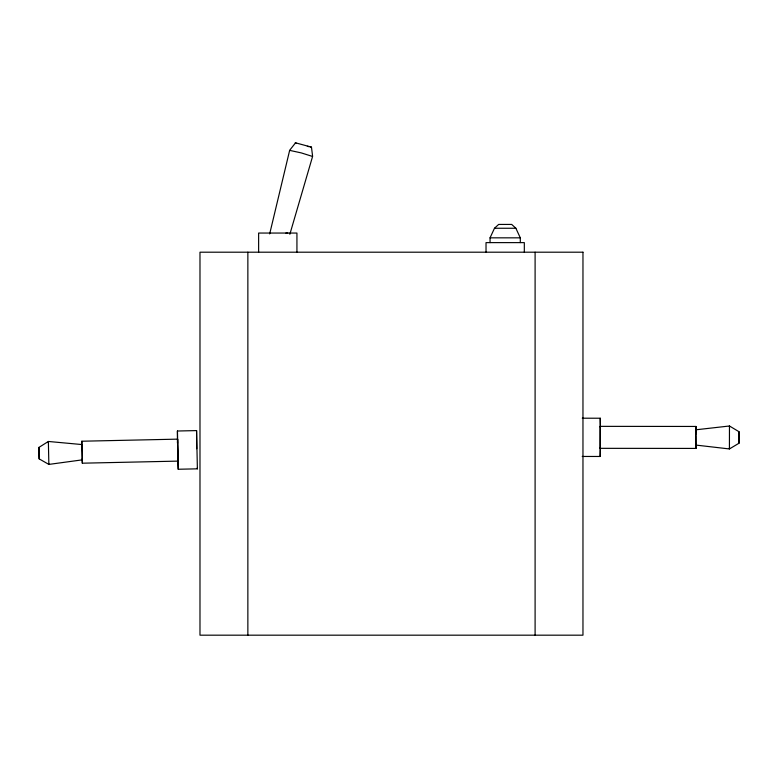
<?xml version="1.0" encoding="UTF-8"?>
<svg xmlns="http://www.w3.org/2000/svg" width="778" height="778" viewBox="0 0 778 778"><rect width="100%" height="100%" fill="white"/><g stroke="black" fill="none" stroke-linecap="round" stroke-linejoin="round"><path stroke-width="1.17" d="M81.836 443.421L81.855 441.223L177.608 439.142L178.006 451.58L178.084 461.111L82.332 463.192L82.147 458.952M695.785 435.991L695.911 448.42L696.057 444.18M695.843 435.077L695.95 429.787L729.463 425.994L739.032 431.741L739.012 443.217L729.424 448.945L695.931 445.084L695.931 426.451L696.067 430.681M600.422 447.749L600.169 456.472L582.216 456.453M48.324 442.711L48.372 441.466L81.953 444.559L82.225 452.601L82.273 459.856L48.858 464.408L39.163 458.884L38.968 452.854L38.919 447.408L48.372 441.466L48.858 464.408L48.81 463.863M177.608 439.142L177.569 443.382M729.511 447.7L729.424 448.945L729.463 425.994L729.501 426.539M600.276 427.103L600.188 426.354L600.169 448.332L695.95 448.42M600.217 448.332L600.256 447.583M39.163 458.884L38.919 447.408M177.87 460.897L178.23 469.251L197.379 468.833L196.571 430.594L177.433 431.012L177.452 443.1M178.23 469.251L177.433 431.012M196.571 430.594L196.708 448.731M582.284 418.204L600.237 418.224L600.169 456.472M739.032 431.741L739.012 443.217M269.674 233.925L289.679 150.251L295.552 142.821L311.472 147.13L312.62 156.339L289.854 234.266M490.052 242.619L490.052 237.835L494.487 228.255L498.649 224.434L511.7 224.434L515.872 228.255L520.297 237.835L520.297 242.619M287.734 233.05L285.905 233.05M494.487 228.255L515.872 228.255M490.052 237.835L520.297 237.835M600.188 426.354L695.97 426.451M81.855 441.223L82.332 463.192M311.472 147.13L310.334 146.974M312.192 156.339L301.281 152.906L290.038 150.455M307.339 146.293L309.031 146.692M296.292 143.249L295.251 142.821M197.291 467.928L197.379 468.833M695.95 429.787L695.999 431.002M600.237 418.224L600.431 426.568M81.855 445.463L81.894 447.972M81.943 448.05L81.923 445.395M535.099 252.198L535.099 635.179M524.323 252.198L524.323 242.619L486.026 242.619L486.026 252.198M296.933 252.198L296.933 233.05L258.627 233.05L258.627 252.198M247.861 252.198L247.861 635.179M582.965 252.198L199.985 252.198L199.985 635.179L582.965 635.179L582.965 252.198"/></g></svg>
